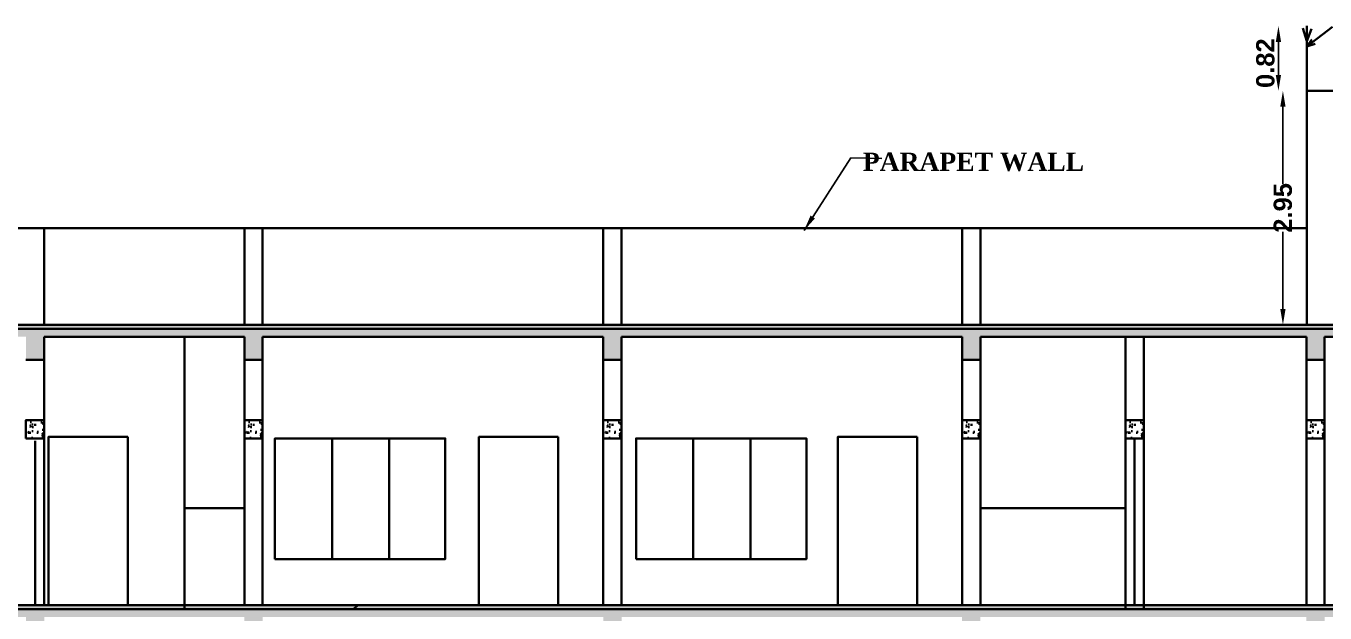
# Model space of a CAD drawing. Header units: metres. Extents: x 515 to 706, y -4 to 163.
# Drawn here: x 574.12 to 590.5, y 131.64 to 139.03 of the extents above; entities that cross this region are included whole.
import ezdxf

# ---------------------------------------------------------------- set-up
doc = ezdxf.new("R2010")
doc.units = ezdxf.units.M
doc.header["$MEASUREMENT"] = 0
doc.styles.add('working', font='arialbd.ttf', dxfattribs={"height": 0.23})
doc.dimstyles.new('new model', dxfattribs={"dimtxt": 0.23, "dimasz": 0.2, "dimexe": 0.1, "dimexo": 0.1, "dimgap": 0, "dimtad": 0, "dimzin": 1, "dimdsep": 46, "dimtxsty": 'working', "dimcen": 0.09, "dimse1": 1, "dimse2": 1, "dimclrd": 256, "dimclrt": 256, "dimadec": 1, "dimazin": 0, "dimtfac": 1, "dimtofl": 0, "dimtmove": 0, "dimatfit": 3, "dimfxl": 0, "dimtolj": 1, "dimtzin": 0, "dimlwd": -1, "dimlwe": -1, "dimarcsym": 0})
doc.dimstyles.new('PROJECT in CIVIL', dxfattribs={"dimscale": 25, "dimtxt": 0.3, "dimasz": 0.3, "dimexe": 0.3, "dimexo": 0.3, "dimgap": 0.1, "dimtad": 1, "dimdec": 1, "dimzin": 0, "dimdsep": 46, "dimlunit": 3, "dimtxsty": 'Standard', "dimblk": 'OBLIQUE', "dimcen": 0, "dimclrd": 8, "dimclre": 8, "dimclrt": 5, "dimadec": 0, "dimazin": 0, "dimtfac": 1, "dimtdec": 1, "dimtofl": 0, "dimtmove": 0, "dimatfit": 3, "dimfxl": 0, "dimtolj": 1, "dimtzin": 0, "dimarcsym": 0})

# ---------------------------------------------------------------- blocks, each defined once
blk = doc.blocks.new('*D794')
blk.add_line((589.9101691604568, 138.8324964910356), (589.9101691604568, 138.4156925439446))
at = {"lineweight": 40}
for points in [[(589.8768358271236, 138.8324964910356), (589.9435024937901, 138.8324964910356), (589.9101691604568, 139.0324964910356)], [(589.8768358271236, 138.4156925439446), (589.9435024937901, 138.4156925439446), (589.9101691604568, 138.2156925439446)]]:
    blk.add_solid(points, dxfattribs=at)
at = {"layer": 'Defpoints', "color": 0, "lineweight": 40}
for p in [(590.2690204469052, 139.0324964910356), (589.9101691604568, 138.2156925439446), (590.2690204469052, 138.2156925439446)]:
    blk.add_point(p, dxfattribs=at)
at = {"lineweight": 30, "insert": (589.7463441205704, 138.5640945179), "char_height": 0.23, "attachment_point": 5, "rotation": 90, "style": 'working'}
blk.add_mtext('\\A1;0.82', dxfattribs=at)
blk = doc.blocks.new('*D554')
for p, q in [((562.2274179272448, 138.0156925439446), (562.2274179272448, 137.044509051448)), ((562.2274179272448, 135.4656925439447), (562.2274179272448, 136.4368760364413))]:
    blk.add_line(p, q)
at = {"lineweight": 40}
for points in [[(562.1940845939114, 138.0156925439446), (562.2607512605781, 138.0156925439446), (562.2274179272448, 138.2156925439446)], [(562.1940845939114, 135.4656925439447), (562.2607512605781, 135.4656925439447), (562.2274179272448, 135.2656925439447)]]:
    blk.add_solid(points, dxfattribs=at)
at = {"layer": 'Defpoints', "color": 0, "lineweight": 40}
for p in [(562.2274179272448, 138.2156925439446), (590.03902042839, 138.2156925439446), (590.03902042839, 135.2656925439447)]:
    blk.add_point(p, dxfattribs=at)
at = {"lineweight": 30, "insert": (562.2274179272447, 136.7406925439445), "char_height": 0.23, "attachment_point": 5, "rotation": 90, "style": 'working'}
blk.add_mtext('\\A1;2.95', dxfattribs=at)
blk = doc.blocks.new('*D555')
for p, q in [((561.6147817800701, 138.5225108523171), (561.6147817800701, 131.8555000610231)), ((561.6147817800701, 124.4256925439446), (561.6147817800701, 131.0927033352387))]:
    blk.add_line(p, q)
at = {"lineweight": 40}
for points in [[(561.5814484467367, 138.5225108523171), (561.6481151134033, 138.5225108523171), (561.6147817800701, 138.7225108523171)], [(561.5814484467367, 124.4256925439446), (561.6481151134033, 124.4256925439446), (561.6147817800701, 124.2256925439446)]]:
    blk.add_solid(points, dxfattribs=at)
at = {"layer": 'Defpoints', "color": 0, "lineweight": 40}
for p in [(590.03902042839, 138.7225108523171), (561.6147817800701, 124.2256925439446), (590.03902042839, 124.2256925439446)]:
    blk.add_point(p, dxfattribs=at)
at = {"lineweight": 30, "insert": (561.6147817800698, 131.4741016981307), "char_height": 0.23, "attachment_point": 5, "rotation": 90, "style": 'working'}
blk.add_mtext('\\A1;14.50', dxfattribs=at)
blk = doc.blocks.new('*D694')
for p, q in [((589.9665380182872, 138.0156925439446), (589.9665380182872, 137.0445090514481)), ((589.9665380182872, 135.4656925439447), (589.9665380182872, 136.4368760364413))]:
    blk.add_line(p, q)
at = {"lineweight": 40}
for points in [[(589.9332046849538, 138.0156925439446), (589.9998713516205, 138.0156925439446), (589.9665380182872, 138.2156925439446)], [(589.9332046849538, 135.4656925439447), (589.9998713516205, 135.4656925439447), (589.9665380182872, 135.2656925439447)]]:
    blk.add_solid(points, dxfattribs=at)
at = {"layer": 'Defpoints', "color": 0, "lineweight": 40}
for p in [(592.773522828357, 138.2156925439446), (589.9665380182872, 135.2656925439447), (592.773522828357, 135.2656925439447)]:
    blk.add_point(p, dxfattribs=at)
at = {"lineweight": 30, "insert": (589.9665380182871, 136.7406925439445), "char_height": 0.23, "attachment_point": 5, "rotation": 90, "style": 'working'}
blk.add_mtext('\\A1;2.95', dxfattribs=at)
blk = doc.blocks.new('_Oblique')
at = {"color": 0, "linetype": 'ByBlock', "lineweight": -2}
blk.add_line((-0.5, -0.5), (0.5, 0.5), dxfattribs=at)

msp = doc.modelspace()

# ---------------------------------------------------------------- hatches: boundary and pattern name
at = {"lineweight": 30}
h = msp.add_hatch(color=256, dxfattribs=at)
h.dxf.hatch_style = 1
h.paths.add_polyline_path([(595.0223040407916, 135.2156925439446), (563.8546011080336, 135.2156925439446), (563.8546011080336, 135.2656925439447), (595.0223040407916, 135.2656925439447)])
h = msp.add_hatch(dxfattribs=at)
h.set_pattern_fill('AR-CONC', color=256, scale=0.001, style=0)
h.set_pattern_definition([(50, (38.37422944305571, -51.73294819304888), (0.182184668996004, -0.0159390855389031), [0.01905, -0.20955]), (355, (38.37422944305571, -51.73294819304888), (-0.0352434214249694, 0.1910568452390351), [0.01524, -0.16764058417]), (100.4514446999999, (38.389411450056, -51.73427644654878), (0.1469412470903533, 0.1751177519121951), [0.0161900088, -0.1780902445999999]), (46.18420000000002, (38.37422944305571, -51.68214819304882), (0.2710790408921299, -0.0420423279327272), [0.028575, -0.3143249999999981]), (96.6355576099997, (38.39681934305554, -51.68565169304889), (0.237404134051503, 0.2474261245977215), [0.02428502314, -0.26713560816]), (351.1841511700001, (38.37422944305571, -51.68214819304882), (0.237404134064977, 0.2474261245855327), [0.02285996707, -0.25145973192]), (21, (38.39962944305586, -51.69484819304885), (0.1516143912691325, -0.1022651981870876), [0.01905, -0.20955]), (326, (38.39962944305586, -51.69484819304885), (0.0618020283476471, 0.1841879661223193), [0.01524, -0.16764]), (71.45144499999998, (38.41226397565572, -51.70337029294875), (0.2134164192787161, 0.0819227688859053), [0.0161900088, -0.1780899375999994]), (37.50000000000001, (38.37422944305571, -51.73294819304888), (0.0030886032505918, 0.0845550388731531), [0, -0.165608, 0, -0.17018, 0, -0.168275]), (7.499999999999999, (38.37422944305571, -51.73294819304888), (0.0668196625103058, 0.1001805748181195), [0, -0.097028, 0, -0.161798, 0, -0.064135]), (327.5, (38.31758744305592, -51.73294819304888), (0.1355905951668714, -0.0057287439926734), [0, -0.0635, 0, -0.19812, 0, -0.26289]), (317.5, (38.2921874430557, -51.73294819304888), (0.148129181386018, 0.025426491033333), [0, -0.08255, 0, -0.131572, 0, -0.18669])])
h.paths.add_polyline_path([(581.6291692194214, 135.1156925439447), (585.9223411266718, 135.1156925439447), (585.9223411266718, 134.8256925439446), (586.1525085215418, 134.8256925439446), (586.1525085215418, 135.1156925439447), (590.2623896759933, 135.1156925439447), (590.2623896759933, 134.8256925439446), (590.4923896759933, 134.8256925439446), (590.4923896759935, 135.1156925439447), (592.7734803631628, 135.1156925439447), (593.0034803816783, 135.1156925439447), (594.792342044492, 135.1156925439447), (594.792342044492, 134.8256925439446), (595.0223040407916, 134.8256925439446), (595.0223040407916, 135.2156925439446), (563.8546011080336, 135.2156925439446), (563.8546011080336, 134.8256925439444), (564.0846011265492, 134.8256925439444), (564.0846011265492, 135.1156925439444), (565.5877669813898, 135.1156925439447), (565.8177669999047, 135.1156925439447), (567.4583542551411, 135.1156925439447), (567.4583542551411, 134.8256925439446), (567.6883542736566, 134.8256925439446), (567.6883542736566, 135.1156925439447), (570.6249316489732, 135.1156925439447), (570.6249316489732, 134.8256925439446), (571.075260619368, 134.8256925439446), (571.075260619368, 135.1156925439447), (574.1222213098315, 135.1156925439447), (574.1222213098315, 134.8256925439449), (574.3523887047007, 134.8256925439449), (574.3523887047007, 135.1156925439447), (575.8922058287422, 135.1156925439447), (576.1223732236122, 135.1156925439447), (576.875495127814, 135.1156925439447), (576.875495127814, 134.8256925439449), (577.105662522684, 134.8256925439446), (577.105662522684, 135.1156925439447), (581.3990018245512, 135.1156925439447), (581.3990018245512, 134.8256925439446), (581.6291692194214, 134.8256925439446)])
h = msp.add_hatch(dxfattribs=at)
h.set_pattern_fill('AR-CONC', color=256, scale=0.001, style=0)
h.set_pattern_definition([(50, (48.64201702120761, -51.88794101238453), (0.182184668996004, -0.0159390855389031), [0.01905, -0.20955]), (355, (48.64201702120761, -51.88794101238453), (-0.0352434214249694, 0.1910568452390351), [0.01524, -0.16764058417]), (100.4514446999999, (48.65719902820764, -51.88926926588436), (0.1469412470903533, 0.1751177519121951), [0.0161900088, -0.1780902445999999]), (46.18420000000002, (48.64201702120761, -51.83714101238439), (0.2710790408921299, -0.0420423279327272), [0.028575, -0.3143249999999981]), (96.6355576099997, (48.66460692120768, -51.84064451238453), (0.237404134051503, 0.2474261245977215), [0.02428502314, -0.26713560816]), (351.1841511700001, (48.64201702120761, -51.83714101238439), (0.237404134064977, 0.2474261245855327), [0.02285996707, -0.25145973192]), (21, (48.66741702120793, -51.84984101238439), (0.1516143912691325, -0.1022651981870876), [0.01905, -0.20955]), (326, (48.66741702120793, -51.84984101238439), (0.0618020283476471, 0.1841879661223193), [0.01524, -0.16764]), (71.45144499999998, (48.68005155380767, -51.8583631122844), (0.2134164192787161, 0.0819227688859053), [0.0161900088, -0.1780899375999994]), (37.50000000000001, (48.64201702120761, -51.88794101238453), (0.0030886032505918, 0.0845550388731531), [0, -0.165608, 0, -0.17018, 0, -0.168275]), (7.499999999999999, (48.64201702120761, -51.88794101238453), (0.0668196625103058, 0.1001805748181195), [0, -0.097028, 0, -0.161798, 0, -0.064135]), (327.5, (48.58537502120753, -51.88794101238453), (0.1355905951668714, -0.0057287439926734), [0, -0.0635, 0, -0.19812, 0, -0.26289]), (317.5, (48.55997502120754, -51.88794101238453), (0.148129181386018, 0.025426491033333), [0, -0.08255, 0, -0.131572, 0, -0.18669])])
h.paths.add_polyline_path([(574.1223886861856, 133.8356925439446), (574.3523887047007, 133.8356925439446), (574.3523887047007, 134.0656925439444), (574.1223886861856, 134.0656925439444)])
h = msp.add_hatch(dxfattribs=at)
h.set_pattern_fill('AR-CONC', color=256, scale=0.001, style=0)
h.set_pattern_definition([(50, (51.39529083919069, -51.88794101238453), (0.182184668996004, -0.0159390855389031), [0.01905, -0.20955]), (355, (51.39529083919069, -51.88794101238453), (-0.0352434214249694, 0.1910568452390351), [0.01524, -0.16764058417]), (100.4514446999999, (51.41047284619054, -51.88926926588436), (0.1469412470903533, 0.1751177519121951), [0.0161900088, -0.1780902445999999]), (46.18420000000002, (51.39529083919069, -51.83714101238439), (0.2710790408921299, -0.0420423279327272), [0.028575, -0.3143249999999981]), (96.6355576099997, (51.41788073919064, -51.84064451238453), (0.237404134051503, 0.2474261245977215), [0.02428502314, -0.26713560816]), (351.1841511700001, (51.39529083919069, -51.83714101238439), (0.237404134064977, 0.2474261245855327), [0.02285996707, -0.25145973192]), (21, (51.42069083919068, -51.84984101238439), (0.1516143912691325, -0.1022651981870876), [0.01905, -0.20955]), (326, (51.42069083919068, -51.84984101238439), (0.0618020283476471, 0.1841879661223193), [0.01524, -0.16764]), (71.45144499999998, (51.43332537179043, -51.8583631122844), (0.2134164192787161, 0.0819227688859053), [0.0161900088, -0.1780899375999994]), (37.50000000000001, (51.39529083919069, -51.88794101238453), (0.0030886032505918, 0.0845550388731531), [0, -0.165608, 0, -0.17018, 0, -0.168275]), (7.499999999999999, (51.39529083919069, -51.88794101238453), (0.0668196625103058, 0.1001805748181195), [0, -0.097028, 0, -0.161798, 0, -0.064135]), (327.5, (51.33864883919068, -51.88794101238453), (0.1355905951668714, -0.0057287439926734), [0, -0.0635, 0, -0.19812, 0, -0.26289]), (317.5, (51.31324883919068, -51.88794101238453), (0.148129181386018, 0.025426491033333), [0, -0.08255, 0, -0.131572, 0, -0.18669])])
h.paths.add_polyline_path([(576.8756625041682, 133.8356925439446), (577.105662522684, 133.8356925439446), (577.105662522684, 134.0656925439444), (576.8756625041682, 134.0656925439444)])
h = msp.add_hatch(dxfattribs=at)
h.set_pattern_fill('AR-CONC', color=256, scale=0.001, style=0)
h.set_pattern_definition([(50, (55.91879753592797, -51.88794101238453), (0.182184668996004, -0.0159390855389031), [0.01905, -0.20955]), (355, (55.91879753592797, -51.88794101238453), (-0.0352434214249694, 0.1910568452390351), [0.01524, -0.16764058417]), (100.4514446999999, (55.93397954292806, -51.88926926588436), (0.1469412470903533, 0.1751177519121951), [0.0161900088, -0.1780902445999999]), (46.18420000000002, (55.91879753592797, -51.83714101238439), (0.2710790408921299, -0.0420423279327272), [0.028575, -0.3143249999999981]), (96.6355576099997, (55.94138743592814, -51.84064451238453), (0.237404134051503, 0.2474261245977215), [0.02428502314, -0.26713560816]), (351.1841511700001, (55.91879753592797, -51.83714101238439), (0.237404134064977, 0.2474261245855327), [0.02285996707, -0.25145973192]), (21, (55.94419753592815, -51.84984101238439), (0.1516143912691325, -0.1022651981870876), [0.01905, -0.20955]), (326, (55.94419753592815, -51.84984101238439), (0.0618020283476471, 0.1841879661223193), [0.01524, -0.16764]), (71.45144499999998, (55.95683206852811, -51.8583631122844), (0.2134164192787161, 0.0819227688859053), [0.0161900088, -0.1780899375999994]), (37.50000000000001, (55.91879753592797, -51.88794101238453), (0.0030886032505918, 0.0845550388731531), [0, -0.165608, 0, -0.17018, 0, -0.168275]), (7.499999999999999, (55.91879753592797, -51.88794101238453), (0.0668196625103058, 0.1001805748181195), [0, -0.097028, 0, -0.161798, 0, -0.064135]), (327.5, (55.86215553592815, -51.88794101238453), (0.1355905951668714, -0.0057287439926734), [0, -0.0635, 0, -0.19812, 0, -0.26289]), (317.5, (55.83675553592814, -51.88794101238453), (0.148129181386018, 0.025426491033333), [0, -0.08255, 0, -0.131572, 0, -0.18669])])
h.paths.add_polyline_path([(581.3991692009058, 133.8356925439446), (581.6291692194214, 133.8356925439446), (581.6291692194214, 134.0656925439444), (581.3991692009058, 134.0656925439444)])
h = msp.add_hatch(dxfattribs=at)
h.set_pattern_fill('AR-CONC', color=256, scale=0.001, style=0)
h.set_pattern_definition([(50, (60.44213683804811, -51.88794101238453), (0.182184668996004, -0.0159390855389031), [0.01905, -0.20955]), (355, (60.44213683804811, -51.88794101238453), (-0.0352434214249694, 0.1910568452390351), [0.01524, -0.16764058417]), (100.4514446999999, (60.45731884504835, -51.88926926588436), (0.1469412470903533, 0.1751177519121951), [0.0161900088, -0.1780902445999999]), (46.18420000000002, (60.44213683804811, -51.83714101238439), (0.2710790408921299, -0.0420423279327272), [0.028575, -0.3143249999999981]), (96.6355576099997, (60.46472673804823, -51.84064451238453), (0.237404134051503, 0.2474261245977215), [0.02428502314, -0.26713560816]), (351.1841511700001, (60.44213683804811, -51.83714101238439), (0.237404134064977, 0.2474261245855327), [0.02285996707, -0.25145973192]), (21, (60.46753683804815, -51.84984101238439), (0.1516143912691325, -0.1022651981870876), [0.01905, -0.20955]), (326, (60.46753683804815, -51.84984101238439), (0.0618020283476471, 0.1841879661223193), [0.01524, -0.16764]), (71.45144499999998, (60.48017137064828, -51.8583631122844), (0.2134164192787161, 0.0819227688859053), [0.0161900088, -0.1780899375999994]), (37.50000000000001, (60.44213683804811, -51.88794101238453), (0.0030886032505918, 0.0845550388731531), [0, -0.165608, 0, -0.17018, 0, -0.168275]), (7.499999999999999, (60.44213683804811, -51.88794101238453), (0.0668196625103058, 0.1001805748181195), [0, -0.097028, 0, -0.161798, 0, -0.064135]), (327.5, (60.38549483804815, -51.88794101238453), (0.1355905951668714, -0.0057287439926734), [0, -0.0635, 0, -0.19812, 0, -0.26289]), (317.5, (60.36009483804811, -51.88794101238453), (0.148129181386018, 0.025426491033333), [0, -0.08255, 0, -0.131572, 0, -0.18669])])
h.paths.add_polyline_path([(585.9225085030262, 133.8356925439446), (586.1525085215418, 133.8356925439446), (586.1525085215418, 134.0656925439444), (585.9225085030262, 134.0656925439444)])
h = msp.add_hatch(dxfattribs=at)
h.set_pattern_fill('AR-CONC', color=256, scale=0.001, style=0)
h.set_pattern_definition([(50, (62.50198280028228, -51.88794101238453), (0.182184668996004, -0.0159390855389031), [0.01905, -0.20955]), (355, (62.50198280028228, -51.88794101238453), (-0.0352434214249694, 0.1910568452390351), [0.01524, -0.16764058417]), (100.4514446999999, (62.51716480728231, -51.88926926588436), (0.1469412470903533, 0.1751177519121951), [0.0161900088, -0.1780902445999999]), (46.18420000000002, (62.50198280028228, -51.83714101238439), (0.2710790408921299, -0.0420423279327272), [0.028575, -0.314324999999998]), (96.6355576099997, (62.5245727002823, -51.84064451238453), (0.237404134051503, 0.2474261245977215), [0.02428502314, -0.26713560816]), (351.1841511700001, (62.50198280028228, -51.83714101238439), (0.237404134064977, 0.2474261245855327), [0.02285996707, -0.25145973192]), (21, (62.52738280028236, -51.84984101238439), (0.1516143912691325, -0.1022651981870876), [0.01905, -0.20955]), (326, (62.52738280028236, -51.84984101238439), (0.0618020283476471, 0.1841879661223193), [0.01524, -0.16764]), (71.45144499999998, (62.54001733288248, -51.8583631122844), (0.2134164192787161, 0.0819227688859053), [0.0161900088, -0.1780899375999994]), (37.50000000000001, (62.50198280028228, -51.88794101238453), (0.0030886032505918, 0.0845550388731531), [0, -0.165608, 0, -0.17018, 0, -0.168275]), (7.499999999999999, (62.50198280028228, -51.88794101238453), (0.0668196625103058, 0.1001805748181195), [0, -0.097028, 0, -0.161798, 0, -0.064135]), (327.5, (62.44534080028215, -51.88794101238453), (0.1355905951668714, -0.0057287439926734), [0, -0.0635, 0, -0.19812, 0, -0.26289]), (317.5, (62.41994080028246, -51.88794101238453), (0.148129181386018, 0.025426491033333), [0, -0.08255, 0, -0.131572, 0, -0.18669])])
h.paths.add_polyline_path([(587.9823544652602, 133.8356925439446), (588.2123544837758, 133.8356925439446), (588.2123544837758, 134.0656925439444), (587.9823544652602, 134.0656925439444)])
h = msp.add_hatch(dxfattribs=at)
h.set_pattern_fill('AR-CONC', color=256, scale=0.001, style=0)
h.set_pattern_definition([(50, (64.78201799249996, -51.88794101238453), (0.182184668996004, -0.0159390855389031), [0.01905, -0.20955]), (355, (64.78201799249996, -51.88794101238453), (-0.0352434214249694, 0.1910568452390351), [0.01524, -0.16764058417]), (100.4514446999999, (64.79719999949992, -51.88926926588436), (0.1469412470903533, 0.1751177519121951), [0.0161900088, -0.1780902445999999]), (46.18420000000002, (64.78201799249996, -51.83714101238439), (0.2710790408921299, -0.0420423279327272), [0.028575, -0.314324999999998]), (96.6355576099997, (64.80460789250003, -51.84064451238453), (0.237404134051503, 0.2474261245977215), [0.02428502314, -0.26713560816]), (351.1841511700001, (64.78201799249996, -51.83714101238439), (0.237404134064977, 0.2474261245855327), [0.02285996707, -0.25145973192]), (21, (64.80741799249995, -51.84984101238439), (0.1516143912691325, -0.1022651981870876), [0.01905, -0.20955]), (326, (64.80741799249995, -51.84984101238439), (0.0618020283476471, 0.1841879661223193), [0.01524, -0.16764]), (71.45144499999998, (64.82005252509997, -51.8583631122844), (0.2134164192787161, 0.0819227688859053), [0.0161900088, -0.1780899375999994]), (37.50000000000001, (64.78201799249996, -51.88794101238453), (0.0030886032505918, 0.0845550388731531), [0, -0.165608, 0, -0.17018, 0, -0.168275]), (7.499999999999999, (64.78201799249996, -51.88794101238453), (0.0668196625103058, 0.1001805748181195), [0, -0.097028, 0, -0.161798, 0, -0.064135]), (327.5, (64.72537599249995, -51.88794101238453), (0.1355905951668714, -0.0057287439926734), [0, -0.0635, 0, -0.19812, 0, -0.26289]), (317.5, (64.69997599249996, -51.88794101238453), (0.148129181386018, 0.025426491033333), [0, -0.08255, 0, -0.131572, 0, -0.18669])])
h.paths.add_polyline_path([(590.2623896574779, 133.8356925439446), (590.4923896759933, 133.8356925439446), (590.4923896759933, 134.0656925439446), (590.2623896574779, 134.0656925439446)])
h = msp.add_hatch(dxfattribs=at)
h.set_pattern_fill('GRAVEL', color=256, scale=10)
h.set_pattern_definition([(228.0127875, (221.2542294430556, 198.737051806951), (-2032.000000159581, -2285.999999858178), [34.17214400000001, -3383.0483639565]), (184.969741, (198.3942294430558, 173.3370518069509), (3047.999998794051, 254.0000144697924), [58.64047199999993, -5805.404889352391]), (132.5104471, (139.9742294430555, 168.2570518069509), (2540.000001072749, -2793.999999024596), [41.348152, -4093.47227941]), (267.273689, (40.91422944305583, 104.7570518069511), (254.0000005319725, 5079.999999973313), [53.40045199999976, -5286.64374257377]), (292.83365418, (38.37422944305571, 51.41705180695111), (-1270.000000106341, 3047.999999955547), [52.36336999999975, -5183.980774534372]), (357.2736889999999, (58.69422944305568, 3.157051806951126), (-5079.999999973313, 254.0000005319728), [53.40045199999976, -5286.64374257377]), (37.69424047, (112.0342294430556, 0.6170518069511104), (-3301.99999985359, -2540.000000190041), [70.61936599999999, -6991.311531424701]), (72.25532837, (167.9142294430555, 43.7970518069511), (1778.000000477929, 5587.999999847884), [66.671952, -6600.5256601905]), (121.42956562, (188.2342294430555, 107.2970518069511), (-2032.000000288312, 3301.999999822602), [53.5813, -5304.554569871201]), (175.2363583, (160.2942294430554, 153.0170518069511), (2793.999999959952, -254.0000004389256), [61.17132799999977, -2997.393694999985]), (222.3974378, (99.33422944305583, 158.0970518069511), (-3047.999999902466, -2794.000000106399), [79.10779199999969, -7831.677251217675]), (138.81407483, (292.3742294430557, 102.2170518069511), (-1777.999999893351, 1524.000000123918), [27.000454, -2673.056582434401]), (171.4692344, (272.0542294430555, 119.9970518069511), (3302.000000088965, -507.9999994237343), [51.36819799999999, -5085.463899704]), (225, (221.2542294430556, 127.6170518069511), (-3.55e-14, -254.0000000000239), [35.920934, -323.2893108428]), (203.19859051, (203.4742294430555, 158.0970518069511), (1270.000000034609, 507.9999999109331), [19.34413199999996, -1915.062236889397]), (291.80140949, (185.6942294430557, 150.4770518069509), (-254.0000000531496, 761.9999999822871), [27.35656200000001, -1340.475299]), (30.96375653, (195.8542294430556, 125.0770518069511), (762.0000000186383, 507.9999999721125), [44.43196599999977, -1436.629815290993]), (161.56505118, (233.9542294430555, 147.937051806951), (508.0000000132582, -253.9999999733753), [32.128714, -771.0898116827997]), (16.389540334, (38.37422944305571, 150.4770518069509), (2540.000000000015, 762.0000000000242), [45.00880000000001, -4455.8826672539]), (70.34617594, (81.5542294430557, 163.177051806951), (-1016.000000092931, -2793.999999967041), [37.759894, -3738.22156782]), (293.19859051, (233.9542294430555, 198.737051806951), (-507.9999999113262, 1270.000000035528), [38.68800999999976, -1895.718358889392]), (343.6104596700001, (249.1942294430557, 163.177051806951), (-2540.000000053229, 761.9999998222859), [45.00879999999976, -4455.882667253969]), (339.44395478, (38.37422944305571, -7.002948193048892), (-1269.999999999986, 508.0000000000209), [43.40351999999976, -2126.773431310586]), (294.7751406, (79.01422944305563, -22.24294819304879), (-1270.000001511693, 2793.999999312726), [36.367212, -3600.359338072002]), (66.80140949, (236.4942294430555, -55.26294819304889), (507.9999999202298, 1270.00000003193), [38.68801000000001, -1895.7183588894]), (17.35402464, (251.7342294430555, -19.70294819304888), (-3301.999999934302, -1016.000000213246), [42.578274, -4215.237598019999]), (69.44395478, (112.0342294430556, -55.26294819304889), (-508.0000000088459, -1269.999999996463), [21.70176, -2148.4751913106]), (101.3099324739999, (221.2542294430556, -55.26294819304889), (-254.00000000004, 1016.000000000037), [12.95146, -1282.1994964526]), (165.963756532, (218.7142294430555, -42.5629481930489), (761.9999999999513, -253.9999999999865), [52.36337, -994.9054589069]), (186.00900596, (167.9142294430555, -29.86294819304891), (2539.999999986537, 254.0000001329353), [48.52669999999993, -4804.136486333693]), (303.69006753, (195.8542294430556, 102.2170518069511), (-254.0000000352969, 507.9999999823701), [36.632388, -879.177635968]), (353.15722659, (216.1742294430558, 71.73705180695113), (4318.000000026568, -507.9999997739393), [63.95567599999999, -6331.6009065031]), (60.9453959, (279.6742294430557, 64.11705180695111), (-1016.000000027968, -1777.999999984025), [26.150824, -2588.939231811]), (90, (292.3742294430557, 86.97705180695114), (-254, 254), [15.24, -238.76]), (120.25643716, (162.8342294430558, -22.24294819304879), (1015.999999875716, -1778.00000007098), [35.286696, -3493.39407732]), (48.01278749999999, (145.0542294430555, 8.237051806951111), (2032.000000167534, 2285.99999985102), [68.344288, -3348.8762199565]), (0, (190.7742294430554, 59.03705180695113), (254, 254), [66.04, -187.96]), (325.3048465, (256.8142294430556, 59.03705180695113), (2540.000000962153, -1777.999998625458), [40.16095599999998, -3975.931672414001]), (254.0546040999999, (289.8342294430554, 36.17705180695117), (-253.9999999822557, -1016.000000004474), [36.98290799999985, -1812.165003877193]), (207.64597536, (279.6742294430557, 0.6170518069511104), (-4826.000000177335, -2539.999999663075), [60.21450999999976, -5961.246442293771]), (175.42607874, (226.3342294430556, -27.32294819304906), (-3301.999999999883, 253.9999999999478), [63.702946, -6306.584645623999])])
h.paths.add_polyline_path([(595.0223040407916, 131.6856925439443), (563.8546011080336, 131.6856925439443), (563.8546011080336, 131.7356925439444), (595.0223040407916, 131.7356925439444)])
h = msp.add_hatch(color=256, dxfattribs=at)
h.dxf.hatch_style = 1
h.paths.add_polyline_path([(595.0223040407916, 131.6856925439443), (563.8546011080336, 131.6856925439443), (563.8546011080336, 131.7356925439444), (595.0223040407916, 131.7356925439444)])
h = msp.add_hatch(dxfattribs=at)
h.set_pattern_fill('AR-CONC', color=256, scale=0.001, style=0)
h.set_pattern_definition([(50, (38.37422944305571, -55.26294819304889), (0.182184668996004, -0.0159390855389031), [0.01905, -0.20955]), (355, (38.37422944305571, -55.26294819304889), (-0.0352434214249694, 0.1910568452390351), [0.01524, -0.16764058417]), (100.4514446999999, (38.389411450056, -55.26427644654904), (0.1469412470903533, 0.1751177519121951), [0.0161900088, -0.1780902445999999]), (46.18420000000002, (38.37422944305571, -55.2121481930489), (0.2710790408921299, -0.0420423279327272), [0.028575, -0.3143249999999981]), (96.6355576099997, (38.39681934305554, -55.21565169304886), (0.237404134051503, 0.2474261245977215), [0.02428502314, -0.26713560816]), (351.1841511700001, (38.37422944305571, -55.2121481930489), (0.237404134064977, 0.2474261245855327), [0.02285996707, -0.25145973192]), (21, (38.39962944305586, -55.22484819304889), (0.1516143912691325, -0.1022651981870876), [0.01905, -0.20955]), (326, (38.39962944305586, -55.22484819304889), (0.0618020283476471, 0.1841879661223193), [0.01524, -0.16764]), (71.45144499999998, (38.41226397565572, -55.23337029294879), (0.2134164192787161, 0.0819227688859053), [0.0161900088, -0.1780899375999994]), (37.50000000000001, (38.37422944305571, -55.26294819304889), (0.0030886032505918, 0.0845550388731531), [0, -0.165608, 0, -0.17018, 0, -0.168275]), (7.499999999999999, (38.37422944305571, -55.26294819304889), (0.0668196625103058, 0.1001805748181195), [0, -0.097028, 0, -0.161798, 0, -0.064135]), (327.5, (38.31758744305592, -55.26294819304889), (0.1355905951668714, -0.0057287439926734), [0, -0.0635, 0, -0.19812, 0, -0.26289]), (317.5, (38.2921874430557, -55.26294819304889), (0.148129181386018, 0.025426491033333), [0, -0.08255, 0, -0.131572, 0, -0.18669])])
h.paths.add_polyline_path([(581.6291692194214, 131.5856925439446), (585.9223411266718, 131.5856925439446), (585.9223411266718, 131.2956925439447), (586.1525085215418, 131.2956925439446), (586.1525085215418, 131.5856925439446), (590.2623896759926, 131.5856925439446), (590.2623896759926, 131.2956925439446), (590.4923896759933, 131.2956925439446), (590.4923896759933, 131.5856925439446), (592.7734803631628, 131.5856925439446), (593.0034803816783, 131.5856925439446), (594.792342044492, 131.5856925439446), (594.792342044492, 131.2956925439446), (595.0223040407916, 131.2956925439446), (595.0223040407916, 131.6856925439443), (563.8546011080336, 131.6856925439443), (563.8546011080336, 131.2956925439446), (564.0846011265492, 131.2956925439446), (564.0846011265492, 131.5856925439446), (565.5877669813898, 131.5856925439446), (565.8177669999047, 131.5856925439446), (567.4583542551411, 131.5856925439446), (567.4583542551411, 131.2956925439446), (567.6883542736566, 131.2956925439446), (567.6883542736566, 131.5856925439446), (570.6249316489732, 131.5856925439446), (570.6249316489732, 131.2956925439446), (571.075260619368, 131.2956925439446), (571.075260619368, 131.5856925439446), (574.1222213098315, 131.5856925439446), (574.1222213098315, 131.2956925439447), (574.3523887047007, 131.2956925439447), (574.3523887047007, 131.5856925439446), (575.8922058287422, 131.5856925439446), (576.1223732236122, 131.5856925439446), (576.875495127814, 131.5856925439446), (576.875495127814, 131.2956925439447), (577.105662522684, 131.2956925439447), (577.105662522684, 131.5856925439446), (581.3990018245512, 131.5856925439446), (581.3990018245512, 131.2956925439446), (581.6291692194214, 131.2956925439447)])

# ---------------------------------------------------------------- linework, layer by layer
at = {"lineweight": 30, "ltscale": 0.25}
for p, q in [((590.2690204469052, 138.2156925439446), (590.2690204469052, 139.0324964910356)), ((590.2690204469052, 139.0324964910356), (590.2690204469052, 138.8432555650596)), ((590.2162285868715, 139.003596575976), (590.2690204469052, 138.8432555650596)), ((590.2690204469052, 138.7720930749162), (590.5925351216954, 139.0222616573406)), ((590.2690204469052, 138.8432555650596), (590.3275014731621, 138.9978165926916)), ((590.331050201648, 138.8628906724587), (590.2690204469052, 138.7720930749162)), ((590.2690204469052, 138.7720930749162), (590.3721372963424, 138.8067452977956))]:
    msp.add_line(p, q, dxfattribs=at)
at = {"lineweight": 30}
for p, q in [((590.2690204469052, 136.4856925439447), (563.8543330886879, 136.4856925439447)), ((574.3523887047007, 135.2656925439447), (574.3523887047007, 136.4856925439447)), ((576.875495127814, 135.2656925439447), (576.875495127814, 136.4856925439447)), ((577.105662522684, 135.2656925439447), (577.105662522684, 136.4856925439447)), ((581.3990018245512, 135.2656925439448), (581.3990018245512, 136.4856925439447)), ((581.6291692194214, 135.2656925439447), (581.6291692194214, 136.4856925439447)), ((585.9223411266718, 135.2656925439447), (585.9223411266718, 136.4856925439447)), ((586.1525085215411, 135.2656925439447), (586.1525085215418, 136.4856925439447)), ((595.0223040407916, 135.2656925439447), (563.8543330886879, 135.2656925439447)), ((595.0223040407916, 135.2156925439446), (563.8546011080336, 135.2156925439446)), ((574.3523887047007, 131.7356925439444), (574.3523887047007, 135.1156925439444)), ((576.875495127814, 135.1156925439447), (574.3523887047007, 135.1156925439447)), ((576.1224339199383, 131.6856925439443), (576.1224339199387, 135.1156925439444)), ((576.875495127814, 131.7356925439444), (576.875495127814, 135.1156925439444)), ((577.105662522684, 131.7356925439444), (577.105662522684, 135.1156925439444)), ((581.3990018245512, 135.1156925439447), (577.105662522684, 135.1156925439447)), ((581.3990018245512, 131.7356925439444), (581.3990018245512, 135.1156925439444)), ((581.6291692194214, 131.7356925439444), (581.6291692194214, 135.1156925439444)), ((585.9223411266718, 135.1156925439447), (581.6291692194214, 135.1156925439447)), ((585.9223411266718, 131.7356925439444), (585.9223411266718, 135.1156925439444)), ((586.1525085215411, 131.7356925439444), (586.1525085215411, 135.1156925439444)), ((590.2623896759933, 135.1156925439447), (586.1525085215418, 135.1156925439447)), ((587.9823544652602, 131.6856925439443), (587.9823544652602, 135.1156925439444)), ((588.2123544652598, 131.6856925439443), (588.2123544652602, 135.1156925439444)), ((590.2623896759933, 131.7356925439447), (590.2623896759933, 135.1156925439447)), ((590.4923896759933, 131.7356925439447), (590.4923896759935, 135.1156925439447)), ((594.792342044492, 135.1156925439447), (590.4923896759935, 135.1156925439447)), ((574.3523887047007, 134.8256925439449), (574.1222213098315, 134.8256925439449)), ((577.105662522684, 134.8256925439446), (576.875495127814, 134.8256925439449)), ((581.6291692194214, 134.8256925439446), (581.3990018245512, 134.8256925439446)), ((586.1525085215411, 134.8256925439446), (585.9223411266718, 134.8256925439446)), ((590.4923896759933, 134.8256925439446), (590.2623896759933, 134.8256925439446)), ((574.2373042307678, 131.7356925439444), (574.2373047787567, 133.8069792020616)), ((577.981893738854, 133.8356925439446), (577.981893738854, 132.3156925640314)), ((578.7025147494627, 133.8356925439446), (578.7025147494627, 132.3156925640314)), ((582.5341650160642, 133.8356925439446), (582.5341650160642, 132.3156925640314)), ((583.254786026673, 133.8356925439446), (583.254786026673, 132.3156925640314)), ((588.0973544652602, 131.7356925439444), (588.0973544745182, 133.8356925439446)), ((576.875495127814, 132.9556925439444), (576.1224339199383, 132.9556925439444)), ((587.9823544652602, 132.9556925439444), (586.1525085215411, 132.9556925439444)), ((595.0223040407916, 131.7356925439444), (563.8543330886878, 131.7356925439444)), ((595.0223040407916, 131.6856925439443), (563.8546011080336, 131.6856925439443)), ((587.9823544652602, 131.7356925439444), (588.2123544652602, 131.7356925439444))]:
    msp.add_line(p, q, dxfattribs=at)
for points in [[(590.2690204469052, 135.2656925439447), (592.7735228283568, 135.2656925439447), (592.7735228283568, 138.2156925439446), (590.2690204469052, 138.2156925439446)], [(595.0223040407916, 135.2156925439446), (563.8546011080336, 135.2156925439446), (563.8546011080336, 135.2656925439447), (595.0223040407916, 135.2656925439447)], [(574.1223886861856, 133.8356925439446), (574.3523887047007, 133.8356925439446), (574.3523887047007, 134.0656925439444), (574.1223886861856, 134.0656925439444)], [(576.8756625041682, 133.8356925439446), (577.105662522684, 133.8356925439446), (577.105662522684, 134.0656925439444), (576.8756625041682, 134.0656925439444)], [(581.3991692009058, 133.8356925439446), (581.6291692194214, 133.8356925439446), (581.6291692194214, 134.0656925439444), (581.3991692009058, 134.0656925439444)], [(585.9225085030262, 133.8356925439446), (586.1525085215418, 133.8356925439446), (586.1525085215418, 134.0656925439444), (585.9225085030262, 134.0656925439444)], [(587.9823544652602, 133.8356925439446), (588.2123544837758, 133.8356925439446), (588.2123544837758, 134.0656925439444), (587.9823544652602, 134.0656925439444)], [(590.2623896574779, 133.8356925439446), (590.4923896759933, 133.8356925439446), (590.4923896759933, 134.0656925439446), (590.2623896574779, 134.0656925439446)], [(575.4059861100358, 133.853694366543), (574.4059861100033, 133.853694366543), (574.4059861100033, 131.7356925439444), (575.4059861100358, 131.7356925439444)], [(577.2612727282449, 132.3156925640314), (579.4079266684142, 132.3156925640314), (579.4079266684142, 133.8356925439446), (577.2612727282449, 133.8356925439446)], [(580.83226184873, 133.853694366543), (579.8322618486975, 133.853694366543), (579.8322618486975, 131.7356925439447), (580.83226184873, 131.7356925439447)], [(581.8135440054552, 132.3156925640314), (583.9601979456245, 132.3156925640314), (583.9601979456245, 133.8356925439446), (581.8135440054552, 133.8356925439446)], [(585.3556011508667, 133.8536999178385), (584.3556011508338, 133.8536999178385), (584.3556011508338, 131.7356980952404), (585.3556011508667, 131.7356980952404)], [(595.0223040407916, 131.6856925439443), (563.8546011080336, 131.6856925439443), (563.8546011080336, 131.7356925439444), (595.0223040407916, 131.7356925439444)]]:
    msp.add_lwpolyline(points, close=True, dxfattribs=at)

# ---------------------------------------------------------------- texts
at = {"lineweight": 30, "insert": (586.065875387767, 137.3190489008087), "char_height": 0.23, "attachment_point": 5}
msp.add_mtext('\\A1;{\\fTimes New Roman Baltic|b1|i0|c0|p18;PARAPET WALL }', dxfattribs=at)

# ---------------------------------------------------------------- dimensions: what is measured, and where the dimension line sits
at = {"lineweight": 30}
dim = msp.add_linear_dim(base=(589.9101691604568, 138.2156925439446), p1=(590.2690204469052, 139.0324964910356), p2=(590.2690204469052, 138.2156925439446), angle=90, dimstyle='new model', override={"dimpost": '\\X', "dimtmove": 2}, dxfattribs=at)
dim.commit()
dim.dimension.update_dxf_attribs({"geometry": '*D794', "text_midpoint": (589.7463441205704, 138.5640945179), "dimtype": 160})
for base, p1, p2, picture, middle in [((561.6147817800701, 124.2256925439446), (590.0390204283898, 138.7225108523171), (590.0390204283898, 124.2256925439446), '*D555', (561.6147817800698, 131.4741016981307)), ((562.2274179272448, 138.2156925439446), (590.0390204283898, 135.2656925439447), (590.0390204283898, 138.2156925439446), '*D554', (562.2274179272447, 136.7406925439445)), ((589.9665380182872, 135.2656925439447), (592.7735228283568, 138.2156925439446), (592.7735228283568, 135.2656925439447), '*D694', (589.9665380182871, 136.7406925439445))]:
    dim = msp.add_linear_dim(base=base, p1=p1, p2=p2, angle=90, dimstyle='new model', override={"dimpost": '\\X'}, dxfattribs=at)
    dim.commit()
    dim.dimension.update_dxf_attribs({"geometry": picture, "text_midpoint": middle})

# ---------------------------------------------------------------- leaders
msp.add_leader([(583.9313720761872, 136.4570717206341), (584.5190383260217, 137.3704705610986), (584.9099238532672, 137.3636190695803)], dimstyle='PROJECT in CIVIL', override={"dimasz": 0.008, "dimtad": 0, "dimarcsym": 1}, dxfattribs=at)

doc.saveas('drawing.dxf')
